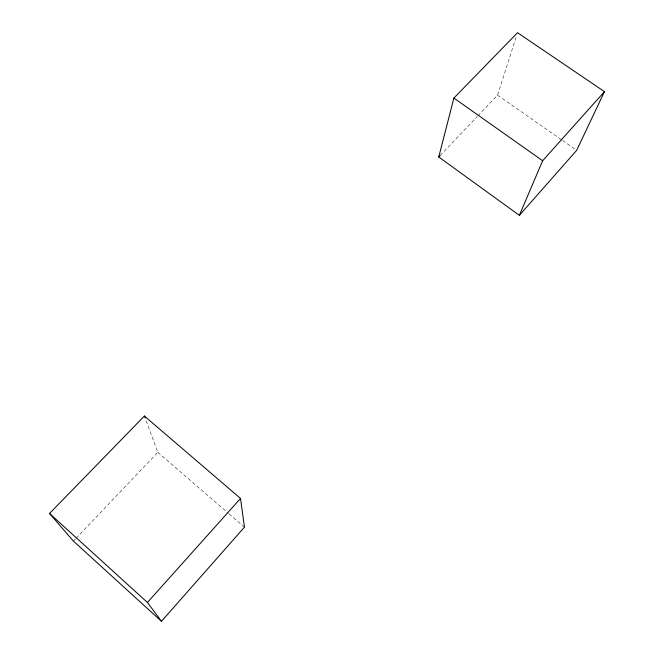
<?xml version="1.0" encoding="UTF-8"?>
<svg xmlns="http://www.w3.org/2000/svg" width="654" height="654" viewBox="0 0 654 654"><rect width="100%" height="100%" fill="white"/><g stroke="black" fill="none" stroke-linecap="round" stroke-linejoin="round"><path stroke-width="0.49" stroke-dasharray="3.27 2.45" d="M477.951 115.774L497.547 95.165L516.292 36.542M73.395 541.087L75.504 538.871M76.207 538.136L157.827 452.323L145.793 419.852M440.15 155.513L477.248 116.51M497.547 95.165L561.68 139.891M562.505 140.471L576.664 150.346M157.827 452.323L228.352 513.259M229.113 513.921L244.449 527.173"/><path stroke-width="0.98" d="M438.752 156.985L453.892 98.067L517.518 32.7L604.468 91.65L576.664 150.346L519.358 215.354L438.752 156.985L440.15 155.513M519.358 215.354L542.648 160.745L604.468 91.65M161.464 621.3L244.449 527.173L240.517 498.446L144.379 416.026L49.532 513.472L73.395 541.087L161.464 621.3L147.436 602.473L49.532 513.472M147.436 602.473L240.517 498.446M453.892 98.067L542.648 160.745M144.379 416.026L145.09 417.939"/></g></svg>
